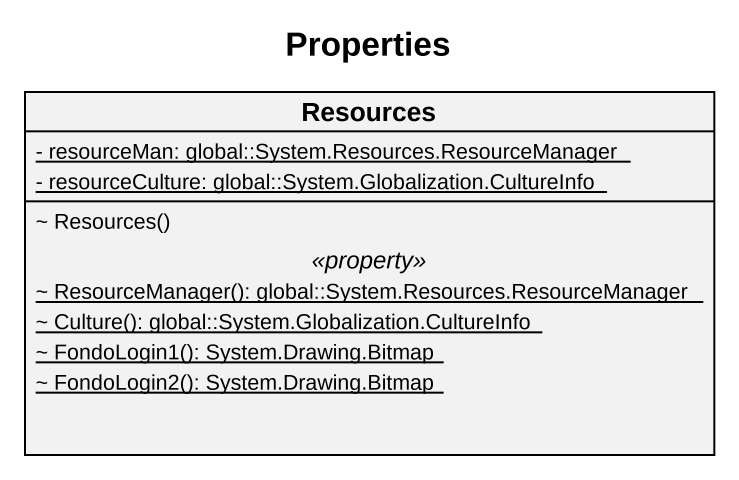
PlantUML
@startuml
title Properties
hide circle
hide empty members
skinparam classAttributeIconSize 0
class Resources {
  {static} - resourceMan: global::System.Resources.ResourceManager
  {static} - resourceCulture: global::System.Globalization.CultureInfo
  --
  ~ Resources()
  .. <<property>> ..
  {static} ~ ResourceManager(): global::System.Resources.ResourceManager
  {static} ~ Culture(): global::System.Globalization.CultureInfo
  {static} ~ FondoLogin1(): System.Drawing.Bitmap
  {static} ~ FondoLogin2(): System.Drawing.Bitmap
}
@enduml
